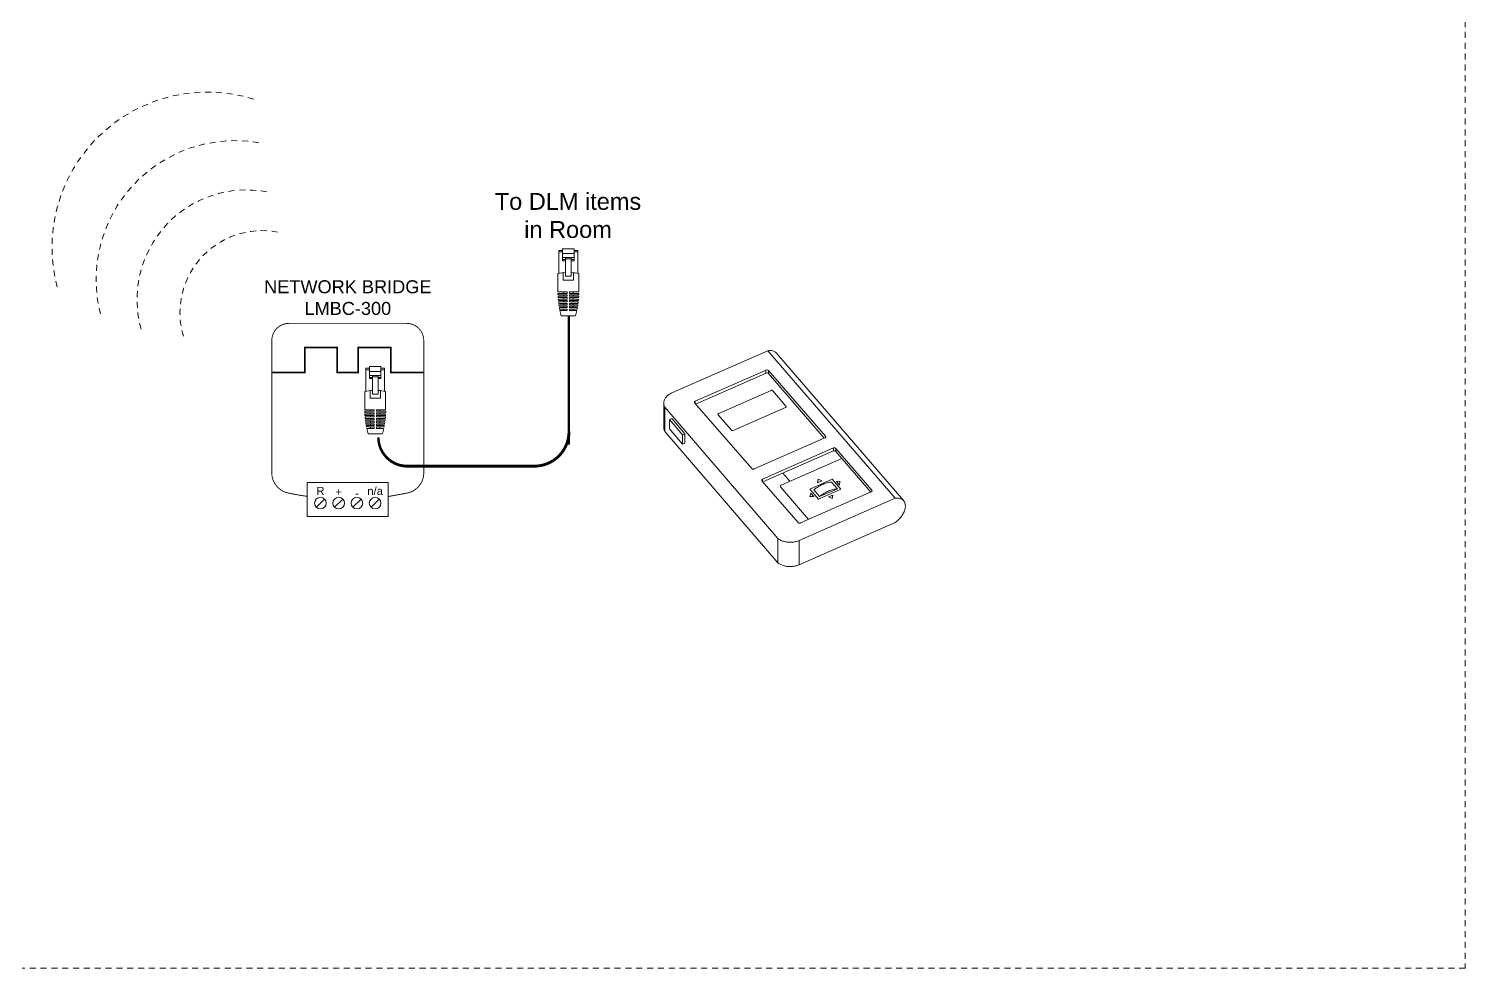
# Model space of a CAD drawing. Header units: inches. Extents: x -60 to 2005, y -577 to 104.
# Drawn here: x 1459.9 to 1489.75, y 17.52 to 37.03 of the extents above; entities that cross this region are included whole.
import ezdxf
from ezdxf.enums import TextEntityAlignment as Align

# ---------------------------------------------------------------- set-up
doc = ezdxf.new("R2010")
doc.units = ezdxf.units.IN
doc.header["$MEASUREMENT"] = 0
doc.linetypes.add('HIDDEN2', pattern=[0.1875, 0.125, -0.0625])
doc.layers.get('0').update_dxf_attribs({"lineweight": 5})
doc.layers.add('WS', color=3, linetype='Continuous', lineweight=5)
doc.layers.add('WS_DETAIL', color=7, linetype='Continuous', lineweight=5)
doc.styles.add('ARIAL', font='arial.ttf')

# ---------------------------------------------------------------- blocks, each defined once
blk = doc.blocks.new('A$C756910A1')
at = {"layer": 'WS_DETAIL'}
for p, q in [((0.15, 6.6), (0.15, 10.17)), ((0.15, 10.17), (0.73, 10.17)), ((0.73, 9.92), (0.15, 9.92)), ((0.73, 10.43), (0.73, 8.56)), ((0.73, 10.43), (2.51, 10.43)), ((2.51, 9.66), (0.73, 9.66)), ((2.51, 9.06), (0.73, 9.06)), ((1.17, 6.17), (1.17, 9.06)), ((2.06, 6.17), (2.06, 9.06)), ((2.51, 10.43), (2.51, 8.56)), ((3.08, 10.17), (2.51, 10.17)), ((3.08, 9.92), (2.51, 9.92)), ((3.08, 6.6), (3.08, 10.17)), ((0.73, 8.74), (1.17, 8.74)), ((0.73, 8.56), (1.17, 8.56)), ((0.81, 6.7), (0.81, 5.55)), ((1.17, 8.85), (2.06, 8.85)), ((2.06, 8.74), (2.51, 8.74)), ((2.51, 8.56), (2.06, 8.56)), ((2.42, 6.7), (2.42, 5.55)), ((0, 6.56), (0, 3.73)), ((0.81, 5.55), (2.42, 5.55)), ((1.17, 6.17), (2.06, 6.17)), ((3.23, 6.56), (3.23, 3.73)), ((0, 3.73), (1.43, 3.73)), ((0, 3.51), (1.43, 3.51)), ((0.01, 3.29), (1.43, 3.29)), ((0.02, 3.06), (1.43, 3.06)), ((0.03, 2.84), (1.43, 2.84)), ((0.05, 2.62), (1.43, 2.62)), ((0.07, 2.4), (1.43, 2.4)), ((0.89, 3.73), (0.89, 3.51)), ((0.89, 3.29), (0.89, 3.06)), ((0.89, 2.84), (0.89, 2.62)), ((0.89, 2.4), (0.89, 2.18)), ((1.43, 3.51), (1.43, 3.73)), ((1.43, 3.06), (1.43, 3.29)), ((1.43, 2.62), (1.43, 2.84)), ((1.43, 2.18), (1.43, 2.4)), ((1.8, 3.73), (3.23, 3.73)), ((1.8, 3.51), (1.8, 3.73)), ((1.8, 3.51), (3.23, 3.51)), ((1.8, 3.29), (3.23, 3.29)), ((1.8, 3.06), (1.8, 3.29)), ((1.8, 3.06), (3.22, 3.06)), ((1.8, 2.84), (3.2, 2.84)), ((1.8, 2.62), (1.8, 2.84)), ((1.8, 2.62), (3.19, 2.62)), ((1.8, 2.4), (3.17, 2.4)), ((1.8, 2.18), (1.8, 2.4)), ((2.34, 3.73), (2.34, 3.51)), ((2.34, 3.29), (2.34, 3.06)), ((2.34, 2.84), (2.34, 2.62)), ((2.34, 2.4), (2.34, 2.18)), ((0.09, 2.18), (1.43, 2.18)), ((0.12, 1.96), (1.43, 1.96)), ((0.15, 1.74), (1.43, 1.74)), ((0.18, 1.52), (1.43, 1.52)), ((0.22, 1.3), (1.43, 1.3)), ((0.26, 1.08), (1.43, 1.08)), ((0.31, 0.86), (1.43, 0.86)), ((0.89, 1.96), (0.89, 1.74)), ((0.89, 1.52), (0.89, 1.3)), ((0.89, 1.08), (0.89, 0.86)), ((1.43, 1.74), (1.43, 1.96)), ((1.43, 1.3), (1.43, 1.52)), ((1.43, 0.86), (1.43, 1.08)), ((1.8, 2.18), (3.14, 2.18)), ((1.8, 1.96), (3.12, 1.96)), ((1.8, 1.74), (1.8, 1.96)), ((1.8, 1.74), (3.09, 1.74)), ((1.8, 1.52), (3.05, 1.52)), ((1.8, 1.3), (1.8, 1.52)), ((1.8, 1.3), (3.01, 1.3)), ((1.8, 1.08), (2.97, 1.08)), ((1.8, 0.86), (1.8, 1.08)), ((1.8, 0.86), (2.92, 0.86)), ((2.34, 1.96), (2.34, 1.74)), ((2.34, 1.52), (2.34, 1.3)), ((2.34, 1.08), (2.34, 0.86)), ((2.69, 0), (0.52, 0))]:
    blk.add_line(p, q, dxfattribs=at)
for centre, radius, start, end in [((1.62, -0.58), 7.33, 93.502, 102.7411), ((1.62, -0.58), 7.33, 77.2589, 86.498), ((13.49, 3.73), 13.49, 180.937, 181.8742), ((13.49, 3.73), 13.49, 182.8119, 183.7504), ((13.49, 3.73), 13.49, 184.6899, 185.6307), ((-10.25, 3.73), 13.49, 354.3693, 355.3101), ((-10.25, 3.73), 13.49, 356.2496, 357.1881), ((-10.25, 3.73), 13.49, 358.1258, 359.063), ((13.49, 3.73), 13.49, 186.573, 187.5171), ((13.49, 3.73), 13.49, 188.4632, 189.4117), ((13.49, 3.73), 13.49, 190.3627, 191.3167), ((13.49, 3.73), 13.49, 192.2739, 196.0379), ((-10.25, 3.73), 13.49, 343.9621, 347.7261), ((-10.25, 3.73), 13.49, 348.6833, 349.6373), ((-10.25, 3.73), 13.49, 350.5883, 351.5368), ((-10.25, 3.73), 13.49, 352.4829, 353.427)]:
    blk.add_arc(centre, radius, start, end, dxfattribs=at)
blk = doc.blocks.new('LMBC-300')
for p, q in [((-5.44, -23.35), (-4.01, -21.92)), ((-2.29, -23.35), (-0.86, -21.92)), ((0.87, -23.35), (2.3, -21.92)), ((4.03, -23.35), (5.45, -21.92))]:
    blk.add_line(p, q)
blk.add_lwpolyline([(-7.01, -19.08), (7.02, -19.08), (7.02, -24.94), (-7.01, -24.94)], close=True)
for centre in [(-4.73, -22.63), (-1.57, -22.63), (1.58, -22.63), (4.74, -22.63)]:
    blk.add_circle(centre, 1.01)
at = {"layer": 'WS_DETAIL', "linetype": 'Continuous', "const_width": 0.154}
for points in [[(0.01, 8.49), (-10.18, 8.49, 0.414214), (-13.15, 5.51), (-13.15, -17.61, 0.329956), (-10.38, -20.86, 0.015788), (-7.01, -21.46, 0.023143)], [(0.01, 8.49), (10.19, 8.49, -0.414214), (13.16, 5.51), (13.16, -17.61, -0.329956), (10.39, -20.86, -0.003091), (7.02, -21.48, -0.023143)]]:
    blk.add_lwpolyline(points, format="xyb", dxfattribs=at)
at = {"layer": 'WS_DETAIL', "const_width": 0.284}
blk.add_lwpolyline([(-13.15, 0), (-7.45, 0), (-7.45, 4.3), (-1.82, 4.3), (-1.82, 0), (1.82, 0), (1.82, 4.3), (7.45, 4.3), (7.45, 0), (13.16, 0)], dxfattribs=at)
at = {"insert": (0.01, 15.95), "char_height": 2.2491, "width": 28.8312, "attachment_point": 2, "style": 'ARIAL'}
blk.add_mtext('NETWORK BRIDGE\\PLMBC-300', dxfattribs=at)
at = {"layer": 'WS_DETAIL', "style": 'ARIAL'}
for s, height, p in [('R', 1.39, (-4.73, -20.5)), ('n/a', 1.385, (4.74, -20.5)), ('+', 1.39, (-1.57, -20.67)), ('-', 1.39, (1.58, -20.91))]:
    blk.add_text(s, height=height, dxfattribs=at).set_placement(p, align=Align.MIDDLE)
blk = doc.blocks.new('LMCT-100_i')
at = {"extrusion": (0, 0.700492, 0.71366)}
for p, q in [((-24.44, 12.57), (-4.49, 21.34)), ((21.96, -9.31), (-4.49, 21.34)), ((-2.72, 20.82), (23.73, -9.83)), ((-19.6, 10.84), (-4.88, 17.31)), ((-4.88, 16.69), (-19.52, 10.26)), ((-4.89, 17.31), (-4.89, 16.68)), ((-4.39, 17.23), (7.47, 3.58)), ((-4.39, 17.22), (-4.39, 16.6)), ((7.2, 3.17), (-4.39, 16.6)), ((-14.71, 8.31), (-3.84, 13.09)), ((-3.47, 13.03), (-0.73, 9.81)), ((-26.13, 10.41), (-26.13, 5.37)), ((-25.93, 9.59), (-25.93, 4.54)), ((-25.92, 9.59), (-2.4, -17.69)), ((-7.85, -3.15), (-19.72, 10.49)), ((-19.6, 10.84), (-19.6, 10.35)), ((-0.8, 9.56), (-11.67, 4.79)), ((-24.48, 7.23), (-24.92, 7.04)), ((-24.92, 7.04), (-22.2, 3.89)), ((-24.92, 7.04), (-24.92, 5.11)), ((-12.03, 4.85), (-14.8, 8.05)), ((-22.2, 1.96), (-24.92, 5.11)), ((-22.2, 3.89), (-21.76, 4.08)), ((-22.2, 1.96), (-22.2, 3.89)), ((-21.76, 2.15), (-21.76, 4.08)), ((7.36, 3.23), (-7.36, -3.23)), ((7.47, 3.58), (7.47, 3.31)), ((-21.76, 2.15), (-22.2, 1.96)), ((-5.6, -5.33), (9.12, 1.14)), ((9.12, 0.51), (-5.52, -5.91)), ((9.12, 1.14), (9.12, 0.51)), ((9.61, 1.05), (17.1, -7.63)), ((9.61, 1.05), (9.61, 0.43)), ((16.9, -8.02), (9.61, 0.43)), ((-1.72, -6.58), (10.88, -1.04)), ((1.77, -14.36), (-5.72, -5.68)), ((-5.6, -5.33), (-5.6, -5.82)), ((0.07, -5.79), (-1.38, -4.1)), ((4.2, -7.4), (8.9, -5.34)), ((8.76, -5.94), (9.96, -7.33)), ((10.7, -7.42), (8.9, -5.34)), ((3.96, -13.7), (-1.84, -6.93)), ((16.98, -7.98), (2.27, -14.44)), ((6, -9.49), (4.2, -7.4)), ((5.05, -8.96), (4.42, -8.23)), ((6.24, -8.97), (5.04, -7.57)), ((6, -9.49), (10.7, -7.42)), ((6.24, -8.97), (9.96, -7.33)), ((17.1, -7.63), (17.1, -7.9)), ((21.96, -9.31), (2, -18.08)), ((2, -23.12), (21.96, -14.36)), ((-2.4, -22.73), (-2.4, -17.69)), ((2, -18.08), (2, -23.12))]:
    blk.add_line(p, q, dxfattribs=at)
for p, q in [((5.83, -6.07), (5.93, -5.37)), ((6.71, -5.7), (5.93, -5.37)), ((9.78, -5.85), (10.48, -5.73)), ((10.4, -6.57), (10.48, -5.73)), ((4.42, -8.23), (4.2, -8.91)), ((5.05, -8.96), (4.2, -8.91)), ((8.87, -9.36), (8.97, -8.66)), ((8.87, -9.36), (8.09, -9.03))]:
    blk.add_line(p, q)
at = {"extrusion": (-0.310472, -0.62793, 0.71366)}
for p, q in [((6.71, -5.7), (5.83, -6.07)), ((8.97, -8.66), (8.09, -9.03))]:
    blk.add_line(p, q, dxfattribs=at)
at = {"extrusion": (-0.692921, 0.102711, 0.71366)}
blk.add_line((10.4, -6.57), (9.78, -5.85), dxfattribs=at)
for centre in [(-4.71, 16.87), (-4.71, 16.25)]:
    blk.add_arc(centre, 0.477, 48.6015, 112.129)
for points, knots in [([(-4.49, 21.34), (-4.24, 21.37), (-3.76, 21.38), (-3.16, 21.21), (-2.85, 20.98), (-2.72, 20.83), (-2.72, 20.82)], [0, 0, 0, 0, 0.1, 0.2, 0.3, 0.3044799, 0.3044799, 0.3044799, 0.3044799]), ([(-25.93, 4.54), (-26.02, 4.72), (-26.11, 5), (-26.13, 5.28), (-26.13, 5.37)], [0, 0, 0, 0, 0.1666667, 0.2459578, 0.2459578, 0.2459578, 0.2459578])]:
    blk.add_open_spline(points, degree=3, knots=knots)
for points in [[(-24.44, 12.57), (-24.67, 12.47), (-25.09, 12.23), (-25.6, 11.79), (-25.95, 11.27), (-26.13, 10.71), (-26.14, 10.14), (-26.02, 9.77), (-25.93, 9.59)], [(-3.84, 13.09), (-3.82, 13.1), (-3.78, 13.11), (-3.71, 13.12), (-3.64, 13.11), (-3.57, 13.1), (-3.52, 13.07), (-3.49, 13.04), (-3.47, 13.03)], [(-19.72, 10.49), (-19.73, 10.51), (-19.76, 10.55), (-19.77, 10.62), (-19.77, 10.69), (-19.73, 10.75), (-19.68, 10.8), (-19.63, 10.83), (-19.6, 10.84)], [(-0.73, 9.81), (-0.72, 9.8), (-0.7, 9.77), (-0.69, 9.72), (-0.69, 9.67), (-0.72, 9.62), (-0.76, 9.58), (-0.8, 9.56), (-0.82, 9.55)], [(-14.8, 8.05), (-14.81, 8.07), (-14.83, 8.1), (-14.84, 8.15), (-14.83, 8.2), (-14.81, 8.24), (-14.77, 8.28), (-14.73, 8.3), (-14.71, 8.31)], [(-11.67, 4.79), (-11.69, 4.78), (-11.73, 4.76), (-11.8, 4.75), (-11.87, 4.76), (-11.93, 4.78), (-11.99, 4.81), (-12.02, 4.83), (-12.03, 4.85)], [(7.47, 3.58), (7.49, 3.56), (7.51, 3.52), (7.53, 3.46), (7.52, 3.39), (7.48, 3.32), (7.43, 3.27), (7.38, 3.24), (7.35, 3.23)], [(9.12, 1.14), (9.14, 1.15), (9.2, 1.17), (9.3, 1.18), (9.39, 1.17), (9.48, 1.15), (9.56, 1.11), (9.6, 1.07), (9.61, 1.05)], [(9.61, 0.43), (9.6, 0.45), (9.56, 0.48), (9.48, 0.52), (9.39, 0.55), (9.3, 0.56), (9.2, 0.54), (9.14, 0.53), (9.12, 0.51)], [(-7.36, -3.23), (-7.38, -3.24), (-7.44, -3.26), (-7.54, -3.27), (-7.63, -3.27), (-7.72, -3.24), (-7.8, -3.2), (-7.84, -3.17), (-7.85, -3.15)], [(-5.72, -5.68), (-5.73, -5.66), (-5.76, -5.62), (-5.77, -5.56), (-5.76, -5.49), (-5.73, -5.42), (-5.67, -5.37), (-5.62, -5.34), (-5.6, -5.33)], [(5.04, -7.57), (5.33, -7.34), (5.94, -6.91), (6.9, -6.4), (7.85, -6.06), (8.47, -5.96), (8.76, -5.94)], [(-1.84, -6.93), (-1.85, -6.91), (-1.88, -6.87), (-1.89, -6.8), (-1.88, -6.74), (-1.85, -6.67), (-1.8, -6.62), (-1.75, -6.59), (-1.72, -6.58)], [(9.96, -7.33), (9.67, -7.35), (9.06, -7.46), (8.1, -7.8), (7.14, -8.3), (6.53, -8.73), (6.24, -8.97)], [(17.1, -7.63), (17.12, -7.65), (17.14, -7.69), (17.16, -7.75), (17.15, -7.82), (17.11, -7.88), (17.06, -7.94), (17.01, -7.97), (16.98, -7.98)], [(21.96, -14.36), (22.21, -14.17), (22.68, -13.76), (23.28, -13.06), (23.74, -12.32), (24.02, -11.58), (24.12, -10.88), (24.02, -10.27), (23.74, -9.78), (23.28, -9.44), (22.68, -9.27), (22.21, -9.28), (21.96, -9.31)], [(2.27, -14.44), (2.24, -14.46), (2.18, -14.48), (2.09, -14.49), (1.99, -14.48), (1.9, -14.45), (1.83, -14.42), (1.79, -14.38), (1.77, -14.36)], [(-2.4, -17.69), (-2.22, -17.83), (-1.8, -18.07), (-1.08, -18.32), (-0.3, -18.46), (0.5, -18.47), (1.29, -18.34), (1.78, -18.18), (2, -18.08)], [(2, -23.12), (1.78, -23.22), (1.29, -23.39), (0.5, -23.51), (-0.3, -23.5), (-1.08, -23.37), (-1.8, -23.11), (-2.22, -22.87), (-2.4, -22.73)]]:
    blk.add_open_spline(points, degree=3)
at = {"layer": 'WS_DETAIL'}
blk.add_line((-24.48, 7.23), (-21.76, 4.08), dxfattribs=at)
at = {"layer": 'WS_DETAIL', "extrusion": (0, 0.700492, 0.71366)}
blk.add_line((-25.93, 4.54), (-2.4, -22.73), dxfattribs=at)

msp = doc.modelspace()

# ---------------------------------------------------------------- linework, layer by layer
at = {"linetype": 'HIDDEN2'}
msp.add_lwpolyline([(1441.454, 70.266), (1489.75, 70.266), (1489.75, 17.518), (1441.454, 17.518)], close=True, dxfattribs=at)
for centre, radius, start, end in [((1463.615, 32.489), 3.229, 72.6678, 195.9751), ((1464.187, 31.824), 2.884, 80.1177, 194.3107), ((1464.428, 31.409), 2.276, 79.2656, 196.2046), ((1464.752, 31.132), 1.707, 79.1198, 198.6549)]:
    msp.add_arc(centre, radius, start, end, dxfattribs=at)
at = {"layer": 'WS', "const_width": 0.05}
msp.add_lwpolyline([(1471.123, 31.066), (1471.123, 28.393)], dxfattribs=at)
at = {"layer": 'WS'}
msp.add_lwpolyline([(1467.167, 28.547, 0.05, 0.05, 0), (1467.167, 28.547, 0.05, 0.06, 0.414214), (1467.767, 27.947, 0.06, 0.06, 0), (1470.408, 27.947, 0.06, 0.06, 0.414214), (1471.128, 28.667, 0.06, 0.06, 0), (1471.128, 28.667, 0.06, 0.06, 0)], format="xyseb", dxfattribs=at)

# ---------------------------------------------------------------- block references
for name, p, xscale, yscale, zscale in [('A$C756910A1', (1470.898, 31.066), 0.1340402047096987, 0.1340402047096987, 0.1340402047096987), ('LMBC-300', (1466.531, 29.894), 0.12, 0.12, 0.12), ('LMCT-100_i', (1475.709, 28.211), 0.1, 0.1, 0.1), ('A$C756910A1', (1466.885, 28.617), 0.1340402047096987, 0.1340402047096987, 0.1340402047096987)]:
    msp.add_blockref(name, p, dxfattribs=dict(xscale=xscale, yscale=yscale, zscale=zscale))

# ---------------------------------------------------------------- texts
at = {"insert": (1471.107, 33.621), "char_height": 0.35, "attachment_point": 2, "style": 'ARIAL'}
msp.add_mtext_dynamic_manual_height_columns('To DLM items\\Pin Room', width=6.47491, gutter_width=0.312, heights=[0], dxfattribs=at)

doc.saveas('drawing.dxf')
